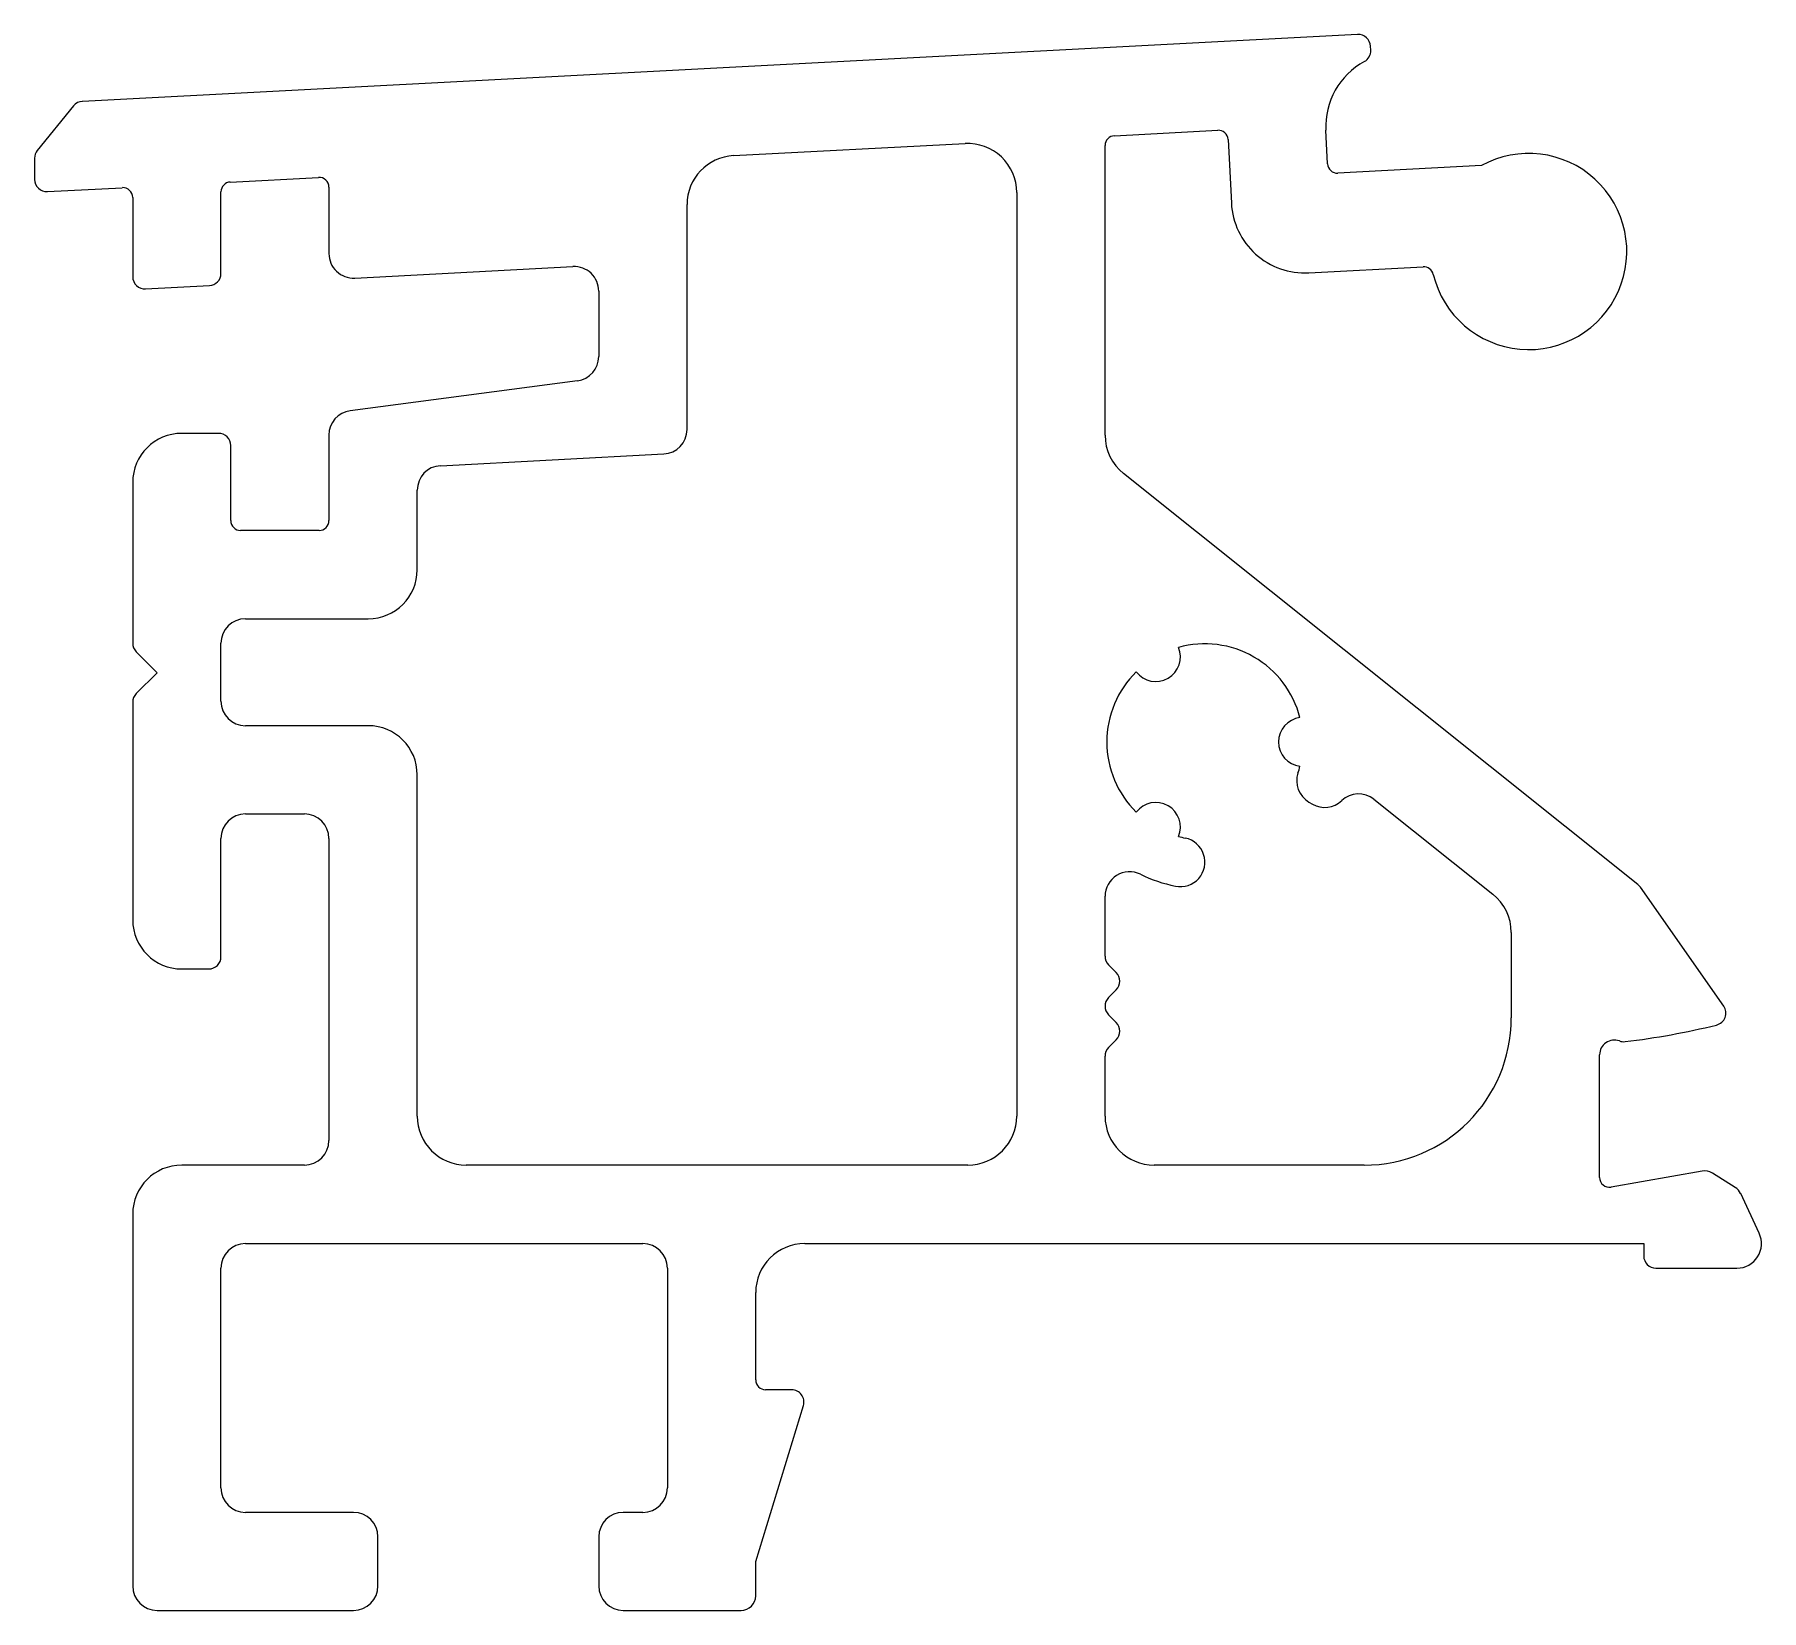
# Model space of a CAD drawing. Extents: x 1.3 to 36.5, y 1.8 to 33.9.
import ezdxf

# ---------------------------------------------------------------- set-up
doc = ezdxf.new("R2010")
doc.units = 0
doc.layers.get('0').update_dxf_attribs({"linetype": 'CONTINUOUS'})

msp = doc.modelspace()

# ---------------------------------------------------------------- linework, layer by layer
for p, q in [((28.221, 33.898), (2.226, 32.535)), ((28.488, 33.579), (28.483, 33.661)), ((2.045, 32.443), (1.307, 31.532)), ((23.262, 31.835), (25.369, 31.946)), ((25.579, 31.756), (25.647, 30.458)), ((27.608, 31.262), (27.572, 31.947)), ((1.252, 31.375), (1.252, 30.945)), ((15.499, 31.428), (20.22, 31.676)), ((23.072, 25.727), (23.072, 31.635)), ((5.241, 30.891), (7.041, 30.985)), ((30.742, 31.226), (27.818, 31.073)), ((1.515, 30.695), (3.041, 30.775)), ((5.052, 29.028), (5.052, 30.691)), ((7.252, 30.785), (7.252, 29.433)), ((21.272, 30.677), (21.272, 11.846)), ((3.252, 30.576), (3.252, 28.96)), ((14.552, 25.845), (14.552, 30.43)), ((7.778, 28.933), (12.226, 29.167)), ((27.225, 29.039), (29.557, 29.161)), ((3.515, 28.71), (4.815, 28.778)), ((12.752, 28.667), (12.752, 27.333)), ((12.318, 26.837), (7.686, 26.227)), ((5.002, 25.766), (4.252, 25.766)), ((7.252, 25.732), (7.252, 23.986)), ((5.252, 23.986), (5.252, 25.516)), ((9.525, 25.107), (14.078, 25.346)), ((3.252, 24.766), (3.252, 21.49)), ((33.935, 16.567), (23.448, 24.945)), ((9.052, 22.986), (9.052, 24.608)), ((7.052, 23.786), (5.452, 23.786)), ((5.552, 21.986), (8.052, 21.986)), ((5.052, 20.306), (5.052, 21.486)), ((3.325, 21.313), (3.752, 20.886)), ((3.752, 20.886), (3.325, 20.459)), ((3.252, 20.282), (3.252, 15.846)), ((8.052, 19.806), (5.552, 19.806)), ((9.052, 11.846), (9.052, 18.806)), ((28.553, 18.307), (30.976, 16.371)), ((5.552, 18.006), (6.752, 18.006)), ((27.228, 18.249), (27.301, 18.207)), ((27.301, 18.207), (27.301, 18.207)), ((5.052, 15.096), (5.052, 17.506)), ((7.252, 17.506), (7.252, 11.346)), ((23.072, 15.105), (23.072, 16.328)), ((35.682, 14.089), (33.983, 16.515)), ((31.352, 15.59), (31.352, 13.846)), ((4.252, 14.846), (4.802, 14.846)), ((23.301, 14.773), (23.145, 14.929)), ((23.145, 14.264), (23.301, 14.42)), ((23.301, 13.755), (23.145, 13.91)), ((23.145, 13.246), (23.301, 13.401)), ((23.072, 11.846), (23.072, 13.069)), ((33.152, 10.596), (33.152, 13.096)), ((6.752, 10.846), (4.252, 10.846)), ((20.272, 10.846), (10.052, 10.846)), ((28.352, 10.846), (24.072, 10.846)), ((35.24, 10.726), (33.386, 10.399)), ((35.915, 10.393), (35.452, 10.684)), ((36.405, 9.457), (36.028, 10.266)), ((3.252, 9.846), (3.252, 2.266)), ((5.552, 9.246), (13.652, 9.246)), ((16.952, 9.246), (34.052, 9.246)), ((34.052, 9.246), (34.052, 8.996)), ((5.052, 4.266), (5.052, 8.746)), ((14.152, 8.746), (14.152, 4.266)), ((34.302, 8.746), (35.952, 8.746)), ((15.952, 6.466), (15.952, 8.246)), ((16.684, 6.266), (16.152, 6.266)), ((15.952, 2.766), (16.923, 5.943)), ((7.752, 3.766), (5.552, 3.766)), ((13.652, 3.766), (13.252, 3.766)), ((8.252, 2.266), (8.252, 3.266)), ((12.752, 3.266), (12.752, 2.266)), ((15.952, 2.066), (15.952, 2.766)), ((3.752, 1.766), (7.752, 1.766)), ((13.252, 1.766), (15.652, 1.766))]:
    msp.add_line(p, q)
for centre, radius, start, end in [((28.234, 33.648), 0.25, 3.0001, 93), ((28.238, 33.565), 0.25, 298.3769, 3.0001), ((29.07, 32.026), 1.5, 118.3769, 183), ((2.239, 32.286), 0.25, 93, 141), ((23.272, 31.635), 0.2, 93, 180), ((25.379, 31.746), 0.2, 3, 93), ((1.502, 31.375), 0.25, 141, 180), ((15.552, 30.43), 1, 93, 180), ((20.272, 30.677), 1, 0, 93), ((31.707, 29.474), 2, 193.4885, 118.8419), ((7.052, 30.785), 0.2, 0, 93), ((27.807, 31.272), 0.2, 183.0002, 273), ((1.502, 30.945), 0.25, 180, 273), ((3.052, 30.576), 0.2, 0, 93), ((5.252, 30.691), 0.2, 93, 180), ((27.145, 30.537), 1.5, 183, 273.0361), ((7.752, 29.433), 0.5, 180, 273), ((3.502, 28.96), 0.25, 180, 273), ((4.802, 29.028), 0.25, 273, 0), ((12.252, 28.667), 0.5, 0, 93), ((29.567, 28.961), 0.2, 13.3477, 93), ((12.252, 27.333), 0.5, 277.576, 0), ((7.752, 25.732), 0.5, 97.576, 180), ((4.252, 24.766), 1, 90, 180), ((5.002, 25.516), 0.25, 0, 90), ((14.052, 25.845), 0.5, 273, 360), ((24.072, 25.727), 1, 180, 231.421), ((9.552, 24.608), 0.5, 93.1002, 180), ((5.452, 23.986), 0.2, 180, 270), ((7.052, 23.986), 0.2, 270, 0), ((8.052, 22.986), 1, 270, 0), ((5.552, 21.486), 0.5, 90, 180), ((3.502, 21.49), 0.25, 180, 225), ((25.107, 19.474), 2, 14.3615, 105.6385), ((24.107, 21.206), 0.5, 217.1808, 22.8192), ((25.107, 19.474), 2, 134.3615, 225.6385), ((3.502, 20.282), 0.25, 135, 180), ((5.552, 20.306), 0.5, 180, 270), ((8.052, 18.806), 1, 0, 90), ((27.107, 19.474), 0.5, 97.1808, 262.8192), ((27.478, 18.682), 0.5, 161.537, 239.9998), ((25.107, 19.474), 2, 341.537, 345.6385), ((28.241, 17.916), 0.5, 51.3754, 133.6104), ((5.552, 17.506), 0.5, 90, 180), ((6.752, 17.506), 0.5, 0, 90), ((24.107, 17.742), 0.5, 337.1808, 142.8192), ((27.551, 18.64), 0.5, 240, 313.6104), ((24.607, 17.024), 0.5, 258.4, 78.463), ((25.107, 19.474), 2, 254.3614, 258.4629), ((23.572, 16.328), 0.5, 63.9892, 180), ((25.107, 19.474), 3, 243.9892, 258.4525), ((33.778, 16.372), 0.25, 35, 51.3754), ((30.352, 15.59), 1, 0, 51.3754), ((4.252, 15.846), 1, 180, 270), ((4.802, 15.096), 0.25, 270, 0), ((23.322, 15.105), 0.25, 180, 225), ((23.124, 14.596), 0.25, 315, 45), ((23.322, 14.087), 0.25, 135, 225), ((35.477, 13.945), 0.25, 283.6293, 35), ((23.124, 13.578), 0.25, 315, 45), ((28.352, 13.846), 3, 270, 360), ((33.452, 13.096), 0.3, 69.841, 180), ((33.641, 13.612), 0.25, 249.841, 276.935), ((31.712, 29.476), 16.231, 276.935, 283.6293), ((23.322, 13.069), 0.25, 135, 180), ((10.052, 11.846), 1, 180, 270), ((20.272, 11.846), 1, 270, 360), ((24.072, 11.846), 1, 180, 270), ((6.752, 11.346), 0.5, 270, 0), ((4.252, 9.846), 1, 90, 180), ((33.352, 10.596), 0.2, 180, 280), ((35.292, 10.43), 0.3, 57.8452, 100), ((35.756, 10.139), 0.3, 25.0429, 57.9248), ((5.552, 8.746), 0.5, 90, 180), ((13.652, 8.746), 0.5, 360, 90), ((16.952, 8.246), 1, 90, 180), ((35.952, 9.246), 0.5, 270, 25), ((34.302, 8.996), 0.25, 180, 270), ((16.152, 6.466), 0.2, 180, 270), ((16.684, 6.016), 0.25, 342.9963, 90), ((5.552, 4.266), 0.5, 180, 270), ((13.652, 4.266), 0.5, 270, 0), ((7.752, 3.266), 0.5, 0, 90), ((13.252, 3.266), 0.5, 90, 180), ((3.752, 2.266), 0.5, 180, 270), ((7.752, 2.266), 0.5, 270, 0), ((13.252, 2.266), 0.5, 180, 270), ((15.652, 2.066), 0.3, 270, 0)]:
    msp.add_arc(centre, radius, start, end)

doc.saveas('drawing.dxf')
